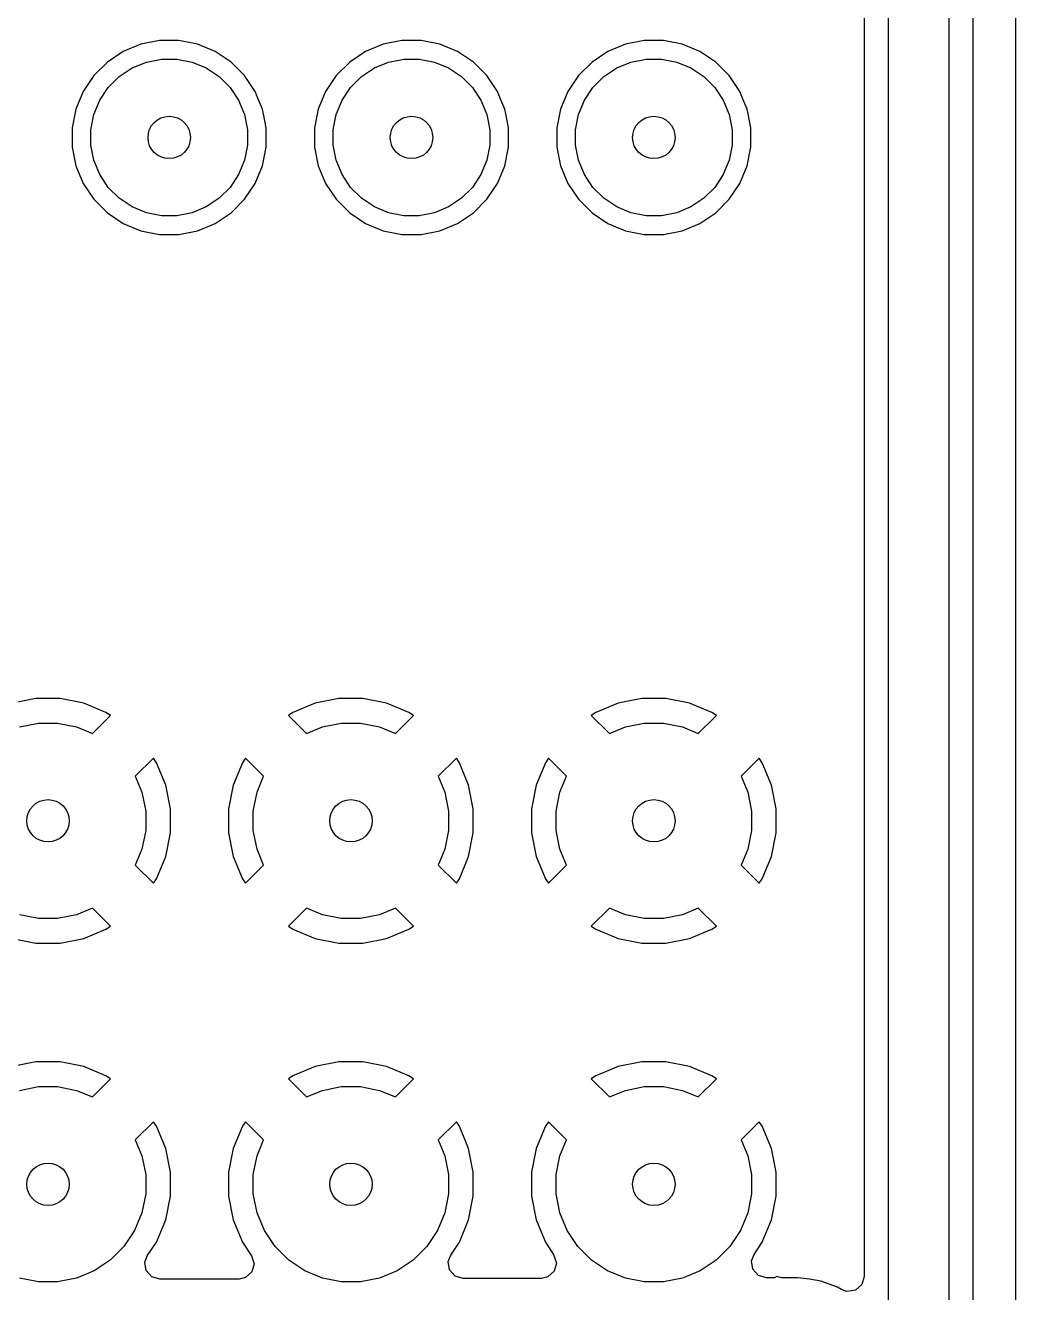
# Model space of a CAD drawing. Extents: x -0.98 to -0.05, y 0 to 3.38.
# Drawn here: x -0.3735 to -0.0517, y 1.1398 to 1.5516 of the extents above; entities that cross this region are included whole.
import ezdxf

# ---------------------------------------------------------------- set-up
doc = ezdxf.new("R2010")
doc.units = 0
doc.header["$MEASUREMENT"] = 0
doc.layers.add('BLACK', color=7, linetype='CONTINUOUS')

msp = doc.modelspace()

# ---------------------------------------------------------------- linework, layer by layer
at = {"layer": 'BLACK', "linetype": 'CONTINUOUS'}
for p, q in [((-0.05173, 3.37308), (-0.05173, 0.0051)), ((-0.06549, 0.41715), (-0.06549, 1.66592)), ((-0.07339, 1.66358), (-0.07339, 0.41949)), ((-0.09307, 0.42357), (-0.09307, 1.65951)), ((-0.10096, 1.65421), (-0.10096, 1.31933)), ((-0.33596, 1.54546), (-0.3417, 1.54309)), ((-0.32988, 1.54667), (-0.33596, 1.54546)), ((-0.33596, 1.54546), (-0.33596, 1.54546)), ((-0.32367, 1.54667), (-0.32988, 1.54667)), ((-0.32988, 1.54667), (-0.32988, 1.54667)), ((-0.31758, 1.54546), (-0.32367, 1.54667)), ((-0.32367, 1.54667), (-0.32367, 1.54667)), ((-0.31184, 1.54309), (-0.31758, 1.54546)), ((-0.31758, 1.54546), (-0.31758, 1.54546)), ((-0.25722, 1.54546), (-0.26296, 1.54309)), ((-0.25114, 1.54667), (-0.25722, 1.54546)), ((-0.25722, 1.54546), (-0.25722, 1.54546)), ((-0.24493, 1.54667), (-0.25114, 1.54667)), ((-0.25114, 1.54667), (-0.25114, 1.54667)), ((-0.23884, 1.54546), (-0.24493, 1.54667)), ((-0.24493, 1.54667), (-0.24493, 1.54667)), ((-0.2331, 1.54309), (-0.23884, 1.54546)), ((-0.23884, 1.54546), (-0.23884, 1.54546)), ((-0.17848, 1.54546), (-0.18422, 1.54309)), ((-0.1724, 1.54667), (-0.17848, 1.54546)), ((-0.17848, 1.54546), (-0.17848, 1.54546)), ((-0.16619, 1.54667), (-0.1724, 1.54667)), ((-0.1724, 1.54667), (-0.1724, 1.54667)), ((-0.1601, 1.54546), (-0.16619, 1.54667)), ((-0.16619, 1.54667), (-0.16619, 1.54667)), ((-0.15436, 1.54309), (-0.1601, 1.54546)), ((-0.1601, 1.54546), (-0.1601, 1.54546)), ((-0.3417, 1.54309), (-0.34686, 1.53964)), ((-0.3417, 1.54309), (-0.3417, 1.54309)), ((-0.3342, 1.53965), (-0.32928, 1.54062)), ((-0.32928, 1.54062), (-0.32426, 1.54062)), ((-0.32426, 1.54062), (-0.31934, 1.53965)), ((-0.30668, 1.53964), (-0.31184, 1.54309)), ((-0.31184, 1.54309), (-0.31184, 1.54309)), ((-0.26296, 1.54309), (-0.26812, 1.53964)), ((-0.26296, 1.54309), (-0.26296, 1.54309)), ((-0.25546, 1.53965), (-0.25054, 1.54062)), ((-0.25054, 1.54062), (-0.24552, 1.54062)), ((-0.24552, 1.54062), (-0.2406, 1.53965)), ((-0.22794, 1.53964), (-0.2331, 1.54309)), ((-0.2331, 1.54309), (-0.2331, 1.54309)), ((-0.18422, 1.54309), (-0.18938, 1.53964)), ((-0.18422, 1.54309), (-0.18422, 1.54309)), ((-0.17672, 1.53965), (-0.1718, 1.54062)), ((-0.1718, 1.54062), (-0.16678, 1.54062)), ((-0.16678, 1.54062), (-0.16186, 1.53965)), ((-0.1492, 1.53964), (-0.15436, 1.54309)), ((-0.15436, 1.54309), (-0.15436, 1.54309)), ((-0.34686, 1.53964), (-0.35125, 1.53525)), ((-0.34686, 1.53964), (-0.34686, 1.53964)), ((-0.34301, 1.53494), (-0.33883, 1.53773)), ((-0.33883, 1.53773), (-0.3342, 1.53965)), ((-0.31934, 1.53965), (-0.31471, 1.53773)), ((-0.31471, 1.53773), (-0.31054, 1.53494)), ((-0.30229, 1.53525), (-0.30668, 1.53964)), ((-0.30668, 1.53964), (-0.30668, 1.53964)), ((-0.26812, 1.53964), (-0.27251, 1.53525)), ((-0.26812, 1.53964), (-0.26812, 1.53964)), ((-0.26427, 1.53494), (-0.26009, 1.53773)), ((-0.26009, 1.53773), (-0.25546, 1.53965)), ((-0.2406, 1.53965), (-0.23597, 1.53773)), ((-0.23597, 1.53773), (-0.2318, 1.53494)), ((-0.22355, 1.53525), (-0.22794, 1.53964)), ((-0.22794, 1.53964), (-0.22794, 1.53964)), ((-0.18938, 1.53964), (-0.19377, 1.53525)), ((-0.18938, 1.53964), (-0.18938, 1.53964)), ((-0.18553, 1.53494), (-0.18135, 1.53773)), ((-0.18135, 1.53773), (-0.17672, 1.53965)), ((-0.16186, 1.53965), (-0.15723, 1.53773)), ((-0.15723, 1.53773), (-0.15306, 1.53494)), ((-0.14481, 1.53525), (-0.1492, 1.53964)), ((-0.1492, 1.53964), (-0.1492, 1.53964)), ((-0.35125, 1.53525), (-0.3547, 1.53009)), ((-0.35125, 1.53525), (-0.35125, 1.53525)), ((-0.34655, 1.53139), (-0.34301, 1.53494)), ((-0.31054, 1.53494), (-0.30699, 1.53139)), ((-0.29884, 1.53009), (-0.30229, 1.53525)), ((-0.30229, 1.53525), (-0.30229, 1.53525)), ((-0.27251, 1.53525), (-0.27596, 1.53009)), ((-0.27251, 1.53525), (-0.27251, 1.53525)), ((-0.26781, 1.53139), (-0.26427, 1.53494)), ((-0.2318, 1.53494), (-0.22825, 1.53139)), ((-0.2201, 1.53009), (-0.22355, 1.53525)), ((-0.22355, 1.53525), (-0.22355, 1.53525)), ((-0.19377, 1.53525), (-0.19722, 1.53009)), ((-0.19377, 1.53525), (-0.19377, 1.53525)), ((-0.18907, 1.53139), (-0.18553, 1.53494)), ((-0.15306, 1.53494), (-0.14951, 1.53139)), ((-0.14136, 1.53009), (-0.14481, 1.53525)), ((-0.14481, 1.53525), (-0.14481, 1.53525)), ((-0.3547, 1.53009), (-0.35708, 1.52435)), ((-0.3547, 1.53009), (-0.3547, 1.53009)), ((-0.34934, 1.52722), (-0.34655, 1.53139)), ((-0.30699, 1.53139), (-0.3042, 1.52722)), ((-0.29773, 1.5274), (-0.29884, 1.53009)), ((-0.29884, 1.53009), (-0.29884, 1.53009)), ((-0.27596, 1.53009), (-0.27834, 1.52435)), ((-0.27596, 1.53009), (-0.27596, 1.53009)), ((-0.2706, 1.52722), (-0.26781, 1.53139)), ((-0.22825, 1.53139), (-0.22546, 1.52722)), ((-0.21899, 1.5274), (-0.2201, 1.53009)), ((-0.2201, 1.53009), (-0.2201, 1.53009)), ((-0.19722, 1.53009), (-0.1996, 1.52435)), ((-0.19722, 1.53009), (-0.19722, 1.53009)), ((-0.19186, 1.52722), (-0.18907, 1.53139)), ((-0.14951, 1.53139), (-0.14672, 1.52722)), ((-0.14025, 1.5274), (-0.14136, 1.53009)), ((-0.14136, 1.53009), (-0.14136, 1.53009)), ((-0.35708, 1.52435), (-0.35829, 1.51826)), ((-0.35708, 1.52435), (-0.35708, 1.52435)), ((-0.35126, 1.52259), (-0.34934, 1.52722)), ((-0.3042, 1.52722), (-0.30228, 1.52259)), ((-0.29647, 1.52435), (-0.29773, 1.5274)), ((-0.29617, 1.52287), (-0.29647, 1.52435)), ((-0.27834, 1.52435), (-0.27955, 1.51826)), ((-0.27834, 1.52435), (-0.27834, 1.52435)), ((-0.27252, 1.52259), (-0.2706, 1.52722)), ((-0.22546, 1.52722), (-0.22354, 1.52259)), ((-0.21773, 1.52435), (-0.21899, 1.5274)), ((-0.21743, 1.52287), (-0.21773, 1.52435)), ((-0.1996, 1.52435), (-0.20081, 1.51826)), ((-0.1996, 1.52435), (-0.1996, 1.52435)), ((-0.19378, 1.52259), (-0.19186, 1.52722)), ((-0.14672, 1.52722), (-0.1448, 1.52259)), ((-0.13899, 1.52435), (-0.14025, 1.5274)), ((-0.13869, 1.52287), (-0.13899, 1.52435)), ((-0.35224, 1.51767), (-0.35126, 1.52259)), ((-0.30228, 1.52259), (-0.3013, 1.51767)), ((-0.29526, 1.51826), (-0.29617, 1.52287)), ((-0.2735, 1.51767), (-0.27252, 1.52259)), ((-0.22354, 1.52259), (-0.22256, 1.51767)), ((-0.21652, 1.51826), (-0.21743, 1.52287)), ((-0.19476, 1.51767), (-0.19378, 1.52259)), ((-0.1448, 1.52259), (-0.14382, 1.51767)), ((-0.13778, 1.51826), (-0.13869, 1.52287)), ((-0.35829, 1.51826), (-0.35829, 1.51205)), ((-0.35224, 1.51265), (-0.35224, 1.51767)), ((-0.3013, 1.51767), (-0.3013, 1.51265)), ((-0.29526, 1.51205), (-0.29526, 1.51826)), ((-0.29526, 1.51826), (-0.29526, 1.51826)), ((-0.29526, 1.51826), (-0.29526, 1.51826)), ((-0.27955, 1.51826), (-0.27955, 1.51205)), ((-0.2735, 1.51265), (-0.2735, 1.51767)), ((-0.22256, 1.51767), (-0.22256, 1.51265)), ((-0.21652, 1.51205), (-0.21652, 1.51826)), ((-0.21652, 1.51826), (-0.21652, 1.51826)), ((-0.21652, 1.51826), (-0.21652, 1.51826)), ((-0.20081, 1.51826), (-0.20081, 1.51205)), ((-0.19476, 1.51265), (-0.19476, 1.51767)), ((-0.14382, 1.51767), (-0.14382, 1.51265)), ((-0.13778, 1.51205), (-0.13778, 1.51826)), ((-0.13778, 1.51826), (-0.13778, 1.51826)), ((-0.13778, 1.51826), (-0.13778, 1.51826)), ((-0.35829, 1.51205), (-0.35708, 1.50596)), ((-0.35126, 1.50773), (-0.35224, 1.51265)), ((-0.3013, 1.51265), (-0.30228, 1.50773)), ((-0.29647, 1.50596), (-0.29526, 1.51205)), ((-0.27955, 1.51205), (-0.27834, 1.50596)), ((-0.27252, 1.50773), (-0.2735, 1.51265)), ((-0.22256, 1.51265), (-0.22354, 1.50773)), ((-0.21773, 1.50596), (-0.21652, 1.51205)), ((-0.20081, 1.51205), (-0.1996, 1.50596)), ((-0.19378, 1.50773), (-0.19476, 1.51265)), ((-0.14382, 1.51265), (-0.1448, 1.50773)), ((-0.13899, 1.50596), (-0.13778, 1.51205)), ((-0.34934, 1.50309), (-0.35126, 1.50773)), ((-0.30228, 1.50773), (-0.3042, 1.50309)), ((-0.2706, 1.50309), (-0.27252, 1.50773)), ((-0.22354, 1.50773), (-0.22546, 1.50309)), ((-0.19186, 1.50309), (-0.19378, 1.50773)), ((-0.1448, 1.50773), (-0.14672, 1.50309)), ((-0.35708, 1.50596), (-0.35708, 1.50596)), ((-0.35708, 1.50596), (-0.3547, 1.50023)), ((-0.29884, 1.50023), (-0.29647, 1.50596)), ((-0.27834, 1.50596), (-0.27834, 1.50596)), ((-0.27834, 1.50596), (-0.27596, 1.50023)), ((-0.2201, 1.50023), (-0.21773, 1.50596)), ((-0.1996, 1.50596), (-0.1996, 1.50596)), ((-0.1996, 1.50596), (-0.19722, 1.50023)), ((-0.14136, 1.50023), (-0.13899, 1.50596)), ((-0.3547, 1.50023), (-0.3547, 1.50023)), ((-0.3547, 1.50023), (-0.35125, 1.49507)), ((-0.34655, 1.49892), (-0.34934, 1.50309)), ((-0.3042, 1.50309), (-0.30699, 1.49892)), ((-0.30229, 1.49507), (-0.29884, 1.50023)), ((-0.27596, 1.50023), (-0.27596, 1.50023)), ((-0.27596, 1.50023), (-0.27251, 1.49507)), ((-0.26781, 1.49892), (-0.2706, 1.50309)), ((-0.22546, 1.50309), (-0.22825, 1.49892)), ((-0.22355, 1.49507), (-0.2201, 1.50023)), ((-0.19722, 1.50023), (-0.19722, 1.50023)), ((-0.19722, 1.50023), (-0.19377, 1.49507)), ((-0.18907, 1.49892), (-0.19186, 1.50309)), ((-0.14672, 1.50309), (-0.14951, 1.49892)), ((-0.14481, 1.49507), (-0.14136, 1.50023)), ((-0.35125, 1.49507), (-0.35125, 1.49507)), ((-0.35125, 1.49507), (-0.34686, 1.49068)), ((-0.34301, 1.49538), (-0.34655, 1.49892)), ((-0.33883, 1.49259), (-0.34301, 1.49538)), ((-0.31054, 1.49538), (-0.31471, 1.49259)), ((-0.30699, 1.49892), (-0.31054, 1.49538)), ((-0.30668, 1.49068), (-0.30229, 1.49507)), ((-0.27251, 1.49507), (-0.27251, 1.49507)), ((-0.27251, 1.49507), (-0.26812, 1.49068)), ((-0.26427, 1.49538), (-0.26781, 1.49892)), ((-0.26009, 1.49259), (-0.26427, 1.49538)), ((-0.2318, 1.49538), (-0.23597, 1.49259)), ((-0.22825, 1.49892), (-0.2318, 1.49538)), ((-0.22794, 1.49068), (-0.22355, 1.49507)), ((-0.19377, 1.49507), (-0.19377, 1.49507)), ((-0.19377, 1.49507), (-0.18938, 1.49068)), ((-0.18553, 1.49538), (-0.18907, 1.49892)), ((-0.18135, 1.49259), (-0.18553, 1.49538)), ((-0.15306, 1.49538), (-0.15723, 1.49259)), ((-0.14951, 1.49892), (-0.15306, 1.49538)), ((-0.1492, 1.49068), (-0.14481, 1.49507)), ((-0.3342, 1.49067), (-0.33883, 1.49259)), ((-0.31471, 1.49259), (-0.31934, 1.49067)), ((-0.25546, 1.49067), (-0.26009, 1.49259)), ((-0.23597, 1.49259), (-0.2406, 1.49067)), ((-0.17672, 1.49067), (-0.18135, 1.49259)), ((-0.15723, 1.49259), (-0.16186, 1.49067)), ((-0.34686, 1.49068), (-0.34686, 1.49068)), ((-0.34686, 1.49068), (-0.3417, 1.48723)), ((-0.3417, 1.48723), (-0.3417, 1.48723)), ((-0.3417, 1.48723), (-0.33596, 1.48485)), ((-0.32928, 1.48969), (-0.3342, 1.49067)), ((-0.32426, 1.48969), (-0.32928, 1.48969)), ((-0.31934, 1.49067), (-0.32426, 1.48969)), ((-0.31758, 1.48485), (-0.31184, 1.48723)), ((-0.31184, 1.48723), (-0.30668, 1.49068)), ((-0.26812, 1.49068), (-0.26812, 1.49068)), ((-0.26812, 1.49068), (-0.26296, 1.48723)), ((-0.26296, 1.48723), (-0.26296, 1.48723)), ((-0.26296, 1.48723), (-0.25722, 1.48485)), ((-0.25054, 1.48969), (-0.25546, 1.49067)), ((-0.24552, 1.48969), (-0.25054, 1.48969)), ((-0.2406, 1.49067), (-0.24552, 1.48969)), ((-0.23884, 1.48485), (-0.2331, 1.48723)), ((-0.2331, 1.48723), (-0.22794, 1.49068)), ((-0.18938, 1.49068), (-0.18938, 1.49068)), ((-0.18938, 1.49068), (-0.18422, 1.48723)), ((-0.18422, 1.48723), (-0.18422, 1.48723)), ((-0.18422, 1.48723), (-0.17848, 1.48485)), ((-0.1718, 1.48969), (-0.17672, 1.49067)), ((-0.16678, 1.48969), (-0.1718, 1.48969)), ((-0.16186, 1.49067), (-0.16678, 1.48969)), ((-0.1601, 1.48485), (-0.15436, 1.48723)), ((-0.15436, 1.48723), (-0.1492, 1.49068)), ((-0.33596, 1.48485), (-0.33596, 1.48485)), ((-0.33596, 1.48485), (-0.32988, 1.48364)), ((-0.32988, 1.48364), (-0.32988, 1.48364)), ((-0.32988, 1.48364), (-0.32988, 1.48364)), ((-0.32988, 1.48364), (-0.32367, 1.48364)), ((-0.32367, 1.48364), (-0.31758, 1.48485)), ((-0.32367, 1.48364), (-0.32367, 1.48364)), ((-0.25722, 1.48485), (-0.25722, 1.48485)), ((-0.25722, 1.48485), (-0.25114, 1.48364)), ((-0.25114, 1.48364), (-0.25114, 1.48364)), ((-0.25114, 1.48364), (-0.25114, 1.48364)), ((-0.25114, 1.48364), (-0.24493, 1.48364)), ((-0.24493, 1.48364), (-0.23884, 1.48485)), ((-0.24493, 1.48364), (-0.24493, 1.48364)), ((-0.17848, 1.48485), (-0.17848, 1.48485)), ((-0.17848, 1.48485), (-0.1724, 1.48364)), ((-0.1724, 1.48364), (-0.1724, 1.48364)), ((-0.1724, 1.48364), (-0.1724, 1.48364)), ((-0.1724, 1.48364), (-0.16619, 1.48364)), ((-0.16619, 1.48364), (-0.1601, 1.48485)), ((-0.16619, 1.48364), (-0.16619, 1.48364)), ((-0.37006, 1.33287), (-0.37774, 1.33135)), ((-0.36223, 1.33287), (-0.37006, 1.33287)), ((-0.35454, 1.33135), (-0.36223, 1.33287)), ((-0.34731, 1.32835), (-0.35454, 1.33135)), ((-0.35454, 1.33135), (-0.35454, 1.33135)), ((-0.27932, 1.33135), (-0.28655, 1.32835)), ((-0.27931, 1.33135), (-0.27932, 1.33135)), ((-0.27163, 1.33287), (-0.27931, 1.33135)), ((-0.2638, 1.33287), (-0.27163, 1.33287)), ((-0.25612, 1.33135), (-0.2638, 1.33287)), ((-0.24888, 1.32835), (-0.25612, 1.33135)), ((-0.25612, 1.33135), (-0.25612, 1.33135)), ((-0.18089, 1.33135), (-0.18813, 1.32835)), ((-0.17321, 1.33287), (-0.18089, 1.33135)), ((-0.18089, 1.33135), (-0.18089, 1.33135)), ((-0.16537, 1.33287), (-0.17321, 1.33287)), ((-0.15769, 1.33135), (-0.16537, 1.33287)), ((-0.15046, 1.32835), (-0.15769, 1.33135)), ((-0.15769, 1.33135), (-0.15769, 1.33135)), ((-0.35169, 1.32148), (-0.34582, 1.32735)), ((-0.34582, 1.32735), (-0.34731, 1.32835)), ((-0.34582, 1.32735), (-0.34582, 1.32735)), ((-0.28655, 1.32835), (-0.28804, 1.32735)), ((-0.28804, 1.32735), (-0.28216, 1.32148)), ((-0.25327, 1.32148), (-0.24739, 1.32735)), ((-0.24739, 1.32735), (-0.24888, 1.32835)), ((-0.24739, 1.32735), (-0.24739, 1.32735)), ((-0.18813, 1.32835), (-0.18962, 1.32735)), ((-0.18962, 1.32735), (-0.18374, 1.32148)), ((-0.15484, 1.32148), (-0.14897, 1.32735)), ((-0.14897, 1.32735), (-0.15046, 1.32835)), ((-0.14897, 1.32735), (-0.14897, 1.32735)), ((-0.3754, 1.32363), (-0.36927, 1.32485)), ((-0.36927, 1.32485), (-0.36302, 1.32485)), ((-0.36302, 1.32485), (-0.35688, 1.32363)), ((-0.35688, 1.32363), (-0.35169, 1.32148)), ((-0.28216, 1.32148), (-0.27697, 1.32363)), ((-0.27697, 1.32363), (-0.27084, 1.32485)), ((-0.27084, 1.32485), (-0.26459, 1.32485)), ((-0.26459, 1.32485), (-0.25846, 1.32363)), ((-0.25846, 1.32363), (-0.25327, 1.32148)), ((-0.18374, 1.32148), (-0.17855, 1.32363)), ((-0.17855, 1.32363), (-0.17242, 1.32485)), ((-0.17242, 1.32485), (-0.16617, 1.32485)), ((-0.16617, 1.32485), (-0.16003, 1.32363)), ((-0.16003, 1.32363), (-0.15484, 1.32148)), ((-0.10096, 1.31933), (-0.10096, 1.16239)), ((-0.3319, 1.31343), (-0.33778, 1.30756)), ((-0.3309, 1.31195), (-0.3319, 1.31343)), ((-0.32791, 1.30471), (-0.3309, 1.31195)), ((-0.30295, 1.31195), (-0.30595, 1.30471)), ((-0.30196, 1.31343), (-0.30295, 1.31195)), ((-0.29608, 1.30756), (-0.30196, 1.31343)), ((-0.23347, 1.31343), (-0.23935, 1.30756)), ((-0.23248, 1.31195), (-0.23347, 1.31343)), ((-0.22948, 1.30471), (-0.23248, 1.31195)), ((-0.20453, 1.31195), (-0.20753, 1.30471)), ((-0.20353, 1.31343), (-0.20453, 1.31195)), ((-0.19766, 1.30756), (-0.20353, 1.31343)), ((-0.13505, 1.31343), (-0.14092, 1.30756)), ((-0.13405, 1.31195), (-0.13505, 1.31343)), ((-0.13106, 1.30471), (-0.13405, 1.31195)), ((-0.33778, 1.30756), (-0.33563, 1.30237)), ((-0.29823, 1.30237), (-0.29608, 1.30756)), ((-0.23935, 1.30756), (-0.2372, 1.30237)), ((-0.19981, 1.30237), (-0.19766, 1.30756)), ((-0.14092, 1.30756), (-0.13877, 1.30237)), ((-0.33563, 1.30237), (-0.33441, 1.29624)), ((-0.32791, 1.30471), (-0.32791, 1.30471)), ((-0.32638, 1.29703), (-0.32791, 1.30471)), ((-0.30595, 1.30471), (-0.30748, 1.29703)), ((-0.30595, 1.30471), (-0.30595, 1.30471)), ((-0.29945, 1.29624), (-0.29823, 1.30237)), ((-0.2372, 1.30237), (-0.23598, 1.29624)), ((-0.22948, 1.30471), (-0.22948, 1.30471)), ((-0.22795, 1.29703), (-0.22948, 1.30471)), ((-0.20753, 1.30471), (-0.20906, 1.29703)), ((-0.20753, 1.30471), (-0.20753, 1.30471)), ((-0.20103, 1.29624), (-0.19981, 1.30237)), ((-0.13877, 1.30237), (-0.13756, 1.29624)), ((-0.12953, 1.29703), (-0.13106, 1.30471)), ((-0.13106, 1.30471), (-0.13106, 1.30471)), ((-0.33441, 1.29624), (-0.33441, 1.28998)), ((-0.32638, 1.28919), (-0.32638, 1.29703)), ((-0.32638, 1.29703), (-0.32638, 1.29703)), ((-0.30748, 1.29703), (-0.30748, 1.28919)), ((-0.29945, 1.28998), (-0.29945, 1.29624)), ((-0.23598, 1.29624), (-0.23598, 1.28998)), ((-0.22795, 1.28919), (-0.22795, 1.29703)), ((-0.22795, 1.29703), (-0.22795, 1.29703)), ((-0.20906, 1.29703), (-0.20906, 1.28919)), ((-0.20103, 1.28998), (-0.20103, 1.29624)), ((-0.13756, 1.29624), (-0.13756, 1.28998)), ((-0.12953, 1.28919), (-0.12953, 1.29703)), ((-0.12953, 1.29703), (-0.12953, 1.29703)), ((-0.33441, 1.28998), (-0.33563, 1.28385)), ((-0.32791, 1.28151), (-0.32638, 1.28919)), ((-0.32638, 1.28919), (-0.32638, 1.28919)), ((-0.30748, 1.28919), (-0.30595, 1.28151)), ((-0.29823, 1.28385), (-0.29945, 1.28998)), ((-0.23598, 1.28998), (-0.2372, 1.28385)), ((-0.22948, 1.28151), (-0.22795, 1.28919)), ((-0.22795, 1.28919), (-0.22795, 1.28919)), ((-0.20906, 1.28919), (-0.20753, 1.28151)), ((-0.19981, 1.28385), (-0.20103, 1.28998)), ((-0.13756, 1.28998), (-0.13877, 1.28385)), ((-0.13106, 1.28151), (-0.12953, 1.28919)), ((-0.12953, 1.28919), (-0.12953, 1.28919)), ((-0.33563, 1.28385), (-0.33778, 1.27866)), ((-0.3309, 1.27428), (-0.32791, 1.28151)), ((-0.32791, 1.28151), (-0.32791, 1.28151)), ((-0.30595, 1.28151), (-0.30595, 1.28151)), ((-0.30595, 1.28151), (-0.30295, 1.27428)), ((-0.29608, 1.27866), (-0.29823, 1.28385)), ((-0.2372, 1.28385), (-0.23935, 1.27866)), ((-0.23248, 1.27428), (-0.22948, 1.28151)), ((-0.22948, 1.28151), (-0.22948, 1.28151)), ((-0.20753, 1.28151), (-0.20753, 1.28151)), ((-0.20753, 1.28151), (-0.20453, 1.27428)), ((-0.19766, 1.27866), (-0.19981, 1.28385)), ((-0.13877, 1.28385), (-0.14092, 1.27866)), ((-0.13405, 1.27428), (-0.13106, 1.28151)), ((-0.13106, 1.28151), (-0.13106, 1.28151)), ((-0.33778, 1.27866), (-0.3319, 1.27279)), ((-0.30196, 1.27279), (-0.29608, 1.27866)), ((-0.23935, 1.27866), (-0.23347, 1.27279)), ((-0.20353, 1.27279), (-0.19766, 1.27866)), ((-0.14092, 1.27866), (-0.13505, 1.27279)), ((-0.3319, 1.27279), (-0.3309, 1.27427)), ((-0.3319, 1.27279), (-0.3319, 1.27279)), ((-0.3309, 1.27427), (-0.3309, 1.27428)), ((-0.30295, 1.27428), (-0.30196, 1.27279)), ((-0.23347, 1.27279), (-0.23248, 1.27427)), ((-0.23347, 1.27279), (-0.23347, 1.27279)), ((-0.23248, 1.27427), (-0.23248, 1.27428)), ((-0.20453, 1.27428), (-0.20353, 1.27279)), ((-0.13505, 1.27279), (-0.13405, 1.27427)), ((-0.13505, 1.27279), (-0.13505, 1.27279)), ((-0.13405, 1.27427), (-0.13405, 1.27428)), ((-0.35169, 1.26474), (-0.35688, 1.26259)), ((-0.34582, 1.25887), (-0.35169, 1.26474)), ((-0.28216, 1.26474), (-0.28804, 1.25887)), ((-0.27697, 1.26259), (-0.28216, 1.26474)), ((-0.25327, 1.26474), (-0.25846, 1.26259)), ((-0.24739, 1.25887), (-0.25327, 1.26474)), ((-0.18374, 1.26474), (-0.18962, 1.25887)), ((-0.17855, 1.26259), (-0.18374, 1.26474)), ((-0.15484, 1.26474), (-0.16003, 1.26259)), ((-0.14897, 1.25887), (-0.15484, 1.26474)), ((-0.36927, 1.26137), (-0.3754, 1.26259)), ((-0.36302, 1.26137), (-0.36927, 1.26137)), ((-0.35688, 1.26259), (-0.36302, 1.26137)), ((-0.27084, 1.26137), (-0.27697, 1.26259)), ((-0.26459, 1.26137), (-0.27084, 1.26137)), ((-0.25846, 1.26259), (-0.26459, 1.26137)), ((-0.17242, 1.26137), (-0.17855, 1.26259)), ((-0.16617, 1.26137), (-0.17242, 1.26137)), ((-0.16003, 1.26259), (-0.16617, 1.26137)), ((-0.35454, 1.25487), (-0.34731, 1.25787)), ((-0.34731, 1.25787), (-0.34582, 1.25887)), ((-0.34731, 1.25787), (-0.34731, 1.25787)), ((-0.34582, 1.25887), (-0.34582, 1.25887)), ((-0.28804, 1.25887), (-0.28655, 1.25787)), ((-0.28655, 1.25787), (-0.27932, 1.25487)), ((-0.25612, 1.25487), (-0.24888, 1.25787)), ((-0.24888, 1.25787), (-0.24739, 1.25887)), ((-0.24888, 1.25787), (-0.24888, 1.25787)), ((-0.24739, 1.25887), (-0.24739, 1.25887)), ((-0.18962, 1.25887), (-0.18813, 1.25787)), ((-0.18813, 1.25787), (-0.18089, 1.25487)), ((-0.15769, 1.25487), (-0.15046, 1.25787)), ((-0.15046, 1.25787), (-0.14897, 1.25887)), ((-0.15046, 1.25787), (-0.15046, 1.25787)), ((-0.14897, 1.25887), (-0.14897, 1.25887)), ((-0.37774, 1.25487), (-0.37006, 1.25335)), ((-0.37006, 1.25335), (-0.37006, 1.25335)), ((-0.37006, 1.25335), (-0.36223, 1.25335)), ((-0.36223, 1.25335), (-0.35454, 1.25487)), ((-0.36223, 1.25335), (-0.36223, 1.25335)), ((-0.35454, 1.25487), (-0.35454, 1.25487)), ((-0.27932, 1.25487), (-0.27931, 1.25487)), ((-0.27931, 1.25487), (-0.27163, 1.25335)), ((-0.27163, 1.25335), (-0.27163, 1.25335)), ((-0.27163, 1.25335), (-0.2638, 1.25335)), ((-0.2638, 1.25335), (-0.25612, 1.25487)), ((-0.2638, 1.25335), (-0.2638, 1.25335)), ((-0.25612, 1.25487), (-0.25612, 1.25487)), ((-0.18089, 1.25487), (-0.18089, 1.25487)), ((-0.18089, 1.25487), (-0.17321, 1.25335)), ((-0.17321, 1.25335), (-0.17321, 1.25335)), ((-0.17321, 1.25335), (-0.16537, 1.25335)), ((-0.16537, 1.25335), (-0.15769, 1.25487)), ((-0.16537, 1.25335), (-0.16537, 1.25335)), ((-0.15769, 1.25487), (-0.15769, 1.25487)), ((-0.37006, 1.21476), (-0.37774, 1.21324)), ((-0.36223, 1.21476), (-0.37006, 1.21476)), ((-0.35454, 1.21324), (-0.36223, 1.21476)), ((-0.34731, 1.21024), (-0.35454, 1.21324)), ((-0.35454, 1.21324), (-0.35454, 1.21324)), ((-0.27932, 1.21324), (-0.28655, 1.21024)), ((-0.27931, 1.21324), (-0.27932, 1.21324)), ((-0.27163, 1.21476), (-0.27931, 1.21324)), ((-0.2638, 1.21476), (-0.27163, 1.21476)), ((-0.25612, 1.21324), (-0.2638, 1.21476)), ((-0.24888, 1.21024), (-0.25612, 1.21324)), ((-0.25612, 1.21324), (-0.25612, 1.21324)), ((-0.18089, 1.21324), (-0.18813, 1.21024)), ((-0.17321, 1.21476), (-0.18089, 1.21324)), ((-0.18089, 1.21324), (-0.18089, 1.21324)), ((-0.16537, 1.21476), (-0.17321, 1.21476)), ((-0.15769, 1.21324), (-0.16537, 1.21476)), ((-0.15046, 1.21024), (-0.15769, 1.21324)), ((-0.15769, 1.21324), (-0.15769, 1.21324)), ((-0.3754, 1.20552), (-0.36927, 1.20674)), ((-0.36927, 1.20674), (-0.36302, 1.20674)), ((-0.36302, 1.20674), (-0.35688, 1.20552)), ((-0.35169, 1.20337), (-0.34582, 1.20924)), ((-0.34582, 1.20924), (-0.34731, 1.21024)), ((-0.34582, 1.20924), (-0.34582, 1.20924)), ((-0.28655, 1.21024), (-0.28804, 1.20924)), ((-0.28804, 1.20924), (-0.28216, 1.20337)), ((-0.27697, 1.20552), (-0.27084, 1.20674)), ((-0.27084, 1.20674), (-0.26459, 1.20674)), ((-0.26459, 1.20674), (-0.25846, 1.20552)), ((-0.25327, 1.20337), (-0.24739, 1.20924)), ((-0.24739, 1.20924), (-0.24888, 1.21024)), ((-0.24739, 1.20924), (-0.24739, 1.20924)), ((-0.18813, 1.21024), (-0.18962, 1.20924)), ((-0.18962, 1.20924), (-0.18374, 1.20337)), ((-0.17855, 1.20552), (-0.17242, 1.20674)), ((-0.17242, 1.20674), (-0.16617, 1.20674)), ((-0.16617, 1.20674), (-0.16003, 1.20552)), ((-0.15484, 1.20337), (-0.14897, 1.20924)), ((-0.14897, 1.20924), (-0.15046, 1.21024)), ((-0.14897, 1.20924), (-0.14897, 1.20924)), ((-0.35688, 1.20552), (-0.35169, 1.20337)), ((-0.28216, 1.20337), (-0.27697, 1.20552)), ((-0.25846, 1.20552), (-0.25327, 1.20337)), ((-0.18374, 1.20337), (-0.17855, 1.20552)), ((-0.16003, 1.20552), (-0.15484, 1.20337)), ((-0.3319, 1.19532), (-0.33778, 1.18945)), ((-0.3309, 1.19384), (-0.3319, 1.19532)), ((-0.30196, 1.19532), (-0.30295, 1.19384)), ((-0.29608, 1.18945), (-0.30196, 1.19532)), ((-0.23347, 1.19532), (-0.23935, 1.18945)), ((-0.23248, 1.19384), (-0.23347, 1.19532)), ((-0.20353, 1.19532), (-0.20453, 1.19384)), ((-0.19766, 1.18945), (-0.20353, 1.19532)), ((-0.13505, 1.19532), (-0.14092, 1.18945)), ((-0.13405, 1.19384), (-0.13505, 1.19532)), ((-0.32791, 1.1866), (-0.3309, 1.19384)), ((-0.30295, 1.19384), (-0.30595, 1.1866)), ((-0.22948, 1.1866), (-0.23248, 1.19384)), ((-0.20453, 1.19384), (-0.20753, 1.1866)), ((-0.13106, 1.1866), (-0.13405, 1.19384)), ((-0.33778, 1.18945), (-0.33563, 1.18426)), ((-0.32638, 1.17892), (-0.32791, 1.1866)), ((-0.32791, 1.1866), (-0.32791, 1.1866)), ((-0.30595, 1.1866), (-0.30748, 1.17892)), ((-0.30595, 1.1866), (-0.30595, 1.1866)), ((-0.29823, 1.18426), (-0.29608, 1.18945)), ((-0.23935, 1.18945), (-0.2372, 1.18426)), ((-0.22795, 1.17892), (-0.22948, 1.1866)), ((-0.22948, 1.1866), (-0.22948, 1.1866)), ((-0.20753, 1.1866), (-0.20906, 1.17892)), ((-0.20753, 1.1866), (-0.20753, 1.1866)), ((-0.19981, 1.18426), (-0.19766, 1.18945)), ((-0.14092, 1.18945), (-0.13877, 1.18426)), ((-0.12953, 1.17892), (-0.13106, 1.1866)), ((-0.13106, 1.1866), (-0.13106, 1.1866)), ((-0.33563, 1.18426), (-0.33441, 1.17813)), ((-0.29945, 1.17813), (-0.29823, 1.18426)), ((-0.2372, 1.18426), (-0.23598, 1.17813)), ((-0.20103, 1.17813), (-0.19981, 1.18426)), ((-0.13877, 1.18426), (-0.13756, 1.17813)), ((-0.33441, 1.17813), (-0.33441, 1.17187)), ((-0.32638, 1.17108), (-0.32638, 1.17892)), ((-0.32638, 1.17892), (-0.32638, 1.17892)), ((-0.30748, 1.17892), (-0.30748, 1.17108)), ((-0.29945, 1.17187), (-0.29945, 1.17813)), ((-0.23598, 1.17813), (-0.23598, 1.17187)), ((-0.22795, 1.17108), (-0.22795, 1.17892)), ((-0.22795, 1.17892), (-0.22795, 1.17892)), ((-0.20906, 1.17892), (-0.20906, 1.17108)), ((-0.20103, 1.17187), (-0.20103, 1.17813)), ((-0.13756, 1.17813), (-0.13756, 1.17187)), ((-0.12953, 1.17108), (-0.12953, 1.17892)), ((-0.12953, 1.17892), (-0.12953, 1.17892)), ((-0.33441, 1.17187), (-0.33563, 1.16574)), ((-0.32791, 1.1634), (-0.32638, 1.17108)), ((-0.32638, 1.17108), (-0.32638, 1.17108)), ((-0.30748, 1.17108), (-0.30595, 1.1634)), ((-0.29823, 1.16574), (-0.29945, 1.17187)), ((-0.23598, 1.17187), (-0.2372, 1.16574)), ((-0.22948, 1.1634), (-0.22795, 1.17108)), ((-0.22795, 1.17108), (-0.22795, 1.17108)), ((-0.20906, 1.17108), (-0.20753, 1.1634)), ((-0.19981, 1.16574), (-0.20103, 1.17187)), ((-0.13756, 1.17187), (-0.13877, 1.16574)), ((-0.13106, 1.1634), (-0.12953, 1.17108)), ((-0.12953, 1.17108), (-0.12953, 1.17108)), ((-0.33563, 1.16574), (-0.33802, 1.15997)), ((-0.29584, 1.15997), (-0.29823, 1.16574)), ((-0.2372, 1.16574), (-0.23959, 1.15997)), ((-0.19742, 1.15997), (-0.19981, 1.16574)), ((-0.13877, 1.16574), (-0.14117, 1.15997)), ((-0.3309, 1.15616), (-0.32791, 1.1634)), ((-0.32791, 1.1634), (-0.32791, 1.1634)), ((-0.30595, 1.1634), (-0.30595, 1.1634)), ((-0.30595, 1.1634), (-0.30295, 1.15616)), ((-0.23248, 1.15616), (-0.22948, 1.1634)), ((-0.22948, 1.1634), (-0.22948, 1.1634)), ((-0.20753, 1.1634), (-0.20753, 1.1634)), ((-0.20753, 1.1634), (-0.20453, 1.15616)), ((-0.13405, 1.15616), (-0.13106, 1.1634)), ((-0.13106, 1.1634), (-0.13106, 1.1634)), ((-0.10096, 1.16239), (-0.10096, 1.14502)), ((-0.33802, 1.15997), (-0.34149, 1.15477)), ((-0.29237, 1.15477), (-0.29584, 1.15997)), ((-0.23959, 1.15997), (-0.24307, 1.15477)), ((-0.19394, 1.15477), (-0.19742, 1.15997)), ((-0.14117, 1.15997), (-0.14464, 1.15477)), ((-0.34149, 1.15477), (-0.34591, 1.15035)), ((-0.33388, 1.15171), (-0.3309, 1.15616)), ((-0.3309, 1.15616), (-0.3309, 1.15616)), ((-0.30295, 1.15616), (-0.30295, 1.15616)), ((-0.30295, 1.15616), (-0.30002, 1.15177)), ((-0.28795, 1.15035), (-0.29237, 1.15477)), ((-0.24307, 1.15477), (-0.24749, 1.15035)), ((-0.23531, 1.15193), (-0.23248, 1.15616)), ((-0.23248, 1.15616), (-0.23248, 1.15616)), ((-0.20453, 1.15616), (-0.20453, 1.15616)), ((-0.20453, 1.15616), (-0.20174, 1.15199)), ((-0.18952, 1.15035), (-0.19394, 1.15477)), ((-0.14464, 1.15477), (-0.14906, 1.15035)), ((-0.13673, 1.15216), (-0.13405, 1.15616)), ((-0.13405, 1.15616), (-0.13405, 1.15616)), ((-0.34591, 1.15035), (-0.35111, 1.14688)), ((-0.33465, 1.14968), (-0.33388, 1.15171)), ((-0.33426, 1.14696), (-0.33465, 1.14968)), ((-0.30002, 1.15177), (-0.2992, 1.14914)), ((-0.2992, 1.14914), (-0.29992, 1.14649)), ((-0.28275, 1.14688), (-0.28795, 1.15035)), ((-0.24749, 1.15035), (-0.25268, 1.14688)), ((-0.23608, 1.14991), (-0.23531, 1.15193)), ((-0.23568, 1.14718), (-0.23608, 1.14991)), ((-0.20174, 1.15199), (-0.20092, 1.14937)), ((-0.20092, 1.14937), (-0.20165, 1.14671)), ((-0.18432, 1.14688), (-0.18952, 1.15035)), ((-0.14906, 1.15035), (-0.15426, 1.14688)), ((-0.13751, 1.15013), (-0.13673, 1.15216)), ((-0.13711, 1.14741), (-0.13751, 1.15013)), ((-0.35111, 1.14688), (-0.35688, 1.14448)), ((-0.33245, 1.14489), (-0.33426, 1.14696)), ((-0.32981, 1.14412), (-0.33245, 1.14489)), ((-0.29992, 1.14649), (-0.30197, 1.14465)), ((-0.27697, 1.14448), (-0.28275, 1.14688)), ((-0.25268, 1.14688), (-0.25846, 1.14448)), ((-0.23388, 1.14511), (-0.23568, 1.14718)), ((-0.23123, 1.14434), (-0.23388, 1.14511)), ((-0.20369, 1.14488), (-0.20579, 1.1444)), ((-0.20165, 1.14671), (-0.20369, 1.14488)), ((-0.17855, 1.14448), (-0.18432, 1.14688)), ((-0.15426, 1.14688), (-0.16003, 1.14448)), ((-0.1353, 1.14533), (-0.13711, 1.14741)), ((-0.13266, 1.14456), (-0.1353, 1.14533)), ((-0.12931, 1.14501), (-0.13004, 1.14457)), ((-0.1278, 1.14457), (-0.12931, 1.14501)), ((-0.10096, 1.14502), (-0.10174, 1.14238)), ((-0.36927, 1.14326), (-0.3754, 1.14448)), ((-0.36302, 1.14326), (-0.36927, 1.14326)), ((-0.35688, 1.14448), (-0.36302, 1.14326)), ((-0.30407, 1.14418), (-0.32981, 1.14412)), ((-0.30197, 1.14465), (-0.30407, 1.14418)), ((-0.27084, 1.14326), (-0.27697, 1.14448)), ((-0.26459, 1.14326), (-0.27084, 1.14326)), ((-0.25846, 1.14448), (-0.26459, 1.14326)), ((-0.20579, 1.1444), (-0.23123, 1.14434)), ((-0.17242, 1.14326), (-0.17855, 1.14448)), ((-0.16617, 1.14326), (-0.17242, 1.14326)), ((-0.16003, 1.14448), (-0.16617, 1.14326)), ((-0.13004, 1.14457), (-0.13266, 1.14456)), ((-0.12265, 1.14459), (-0.1278, 1.14457)), ((-0.11876, 1.14421), (-0.12265, 1.14459)), ((-0.11501, 1.14347), (-0.11876, 1.14421)), ((-0.11876, 1.14421), (-0.11876, 1.14421)), ((-0.10966, 1.1416), (-0.11501, 1.14347)), ((-0.10833, 1.14081), (-0.10966, 1.1416)), ((-0.10654, 1.14019), (-0.10833, 1.14081)), ((-0.10174, 1.14238), (-0.10382, 1.14058)), ((-0.10382, 1.14058), (-0.10654, 1.14019))]:
    msp.add_line(p, q, dxfattribs=at)
at = {"layer": 'BLACK'}
for centre in [(-0.32677, 1.51516), (-0.24803, 1.51516), (-0.16929, 1.51516), (-0.36614, 1.29311), (-0.26772, 1.29311), (-0.16929, 1.29311), (-0.36614, 1.175), (-0.26772, 1.175), (-0.16929, 1.175)]:
    msp.add_circle(centre, 0.00689, dxfattribs=at)

doc.saveas('drawing.dxf')
